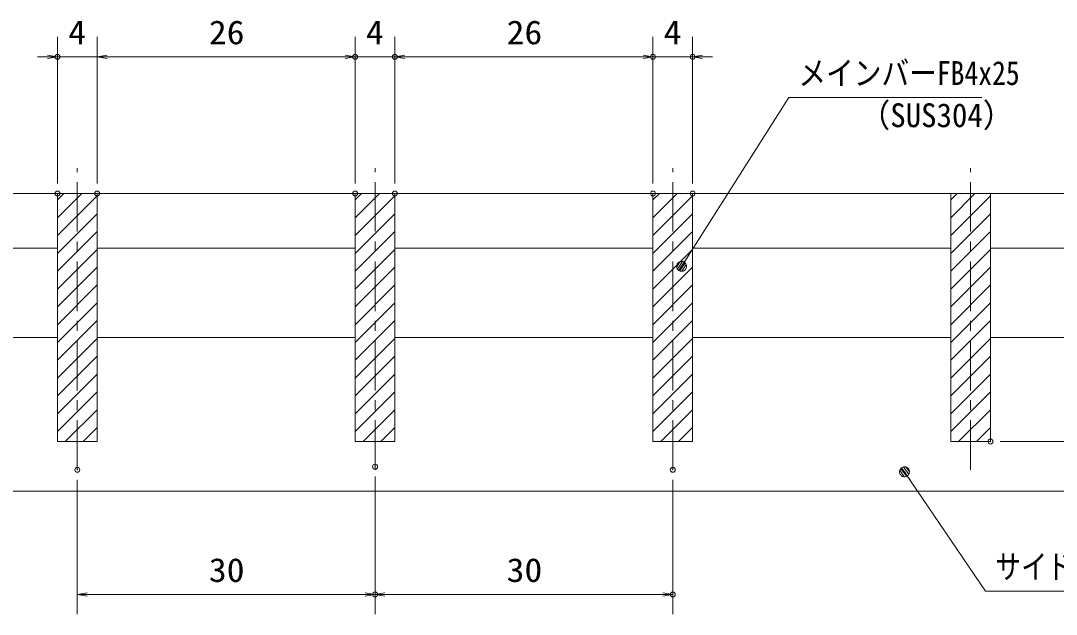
# Model space of a CAD drawing. Units: millimetres, scale not verified, with parts at other scales. Extents: x -1050 to 1050, y -742 to 742.
# Drawn here: x -180 to 342, y -476 to -177 of the extents above; entities that cross this region are included whole.
import ezdxf
from ezdxf.enums import TextEntityAlignment as Align

# ---------------------------------------------------------------- set-up
doc = ezdxf.new("R2010")
doc.units = ezdxf.units.MM
doc.header["$LTSCALE"] = 5
doc.header["$PDMODE"] = 32
doc.header["$PDSIZE"] = 2.5
doc.linetypes.add('CHAIN1', pattern=[8, 5, -1, 1, -1])
for name, color, linetype, lineweight in [('0-1_寸法注釈', 2, 'Continuous', 9), ('0-2_蓋', 5, 'Continuous', 9), ('0-3_0', 5, 'Continuous', 9), ('0-4_DEFPOINTS', 134, 'Continuous', 9), ('0-5_中心線', 6, 'CHAIN1', 9), ('0-7_ハッチング', 4, 'Continuous', 9)]:
    doc.layers.add(name, color=color, linetype=linetype, lineweight=lineweight)
doc.styles.add('ＭＳ ゴシック', font='')
doc.styles.get('ＭＳ ゴシック').set_extended_font_data('MS Gothic')

# ---------------------------------------------------------------- blocks, each defined once
blk = doc.blocks.new('_OPEN')
at = {"layer": '0-3_0', "color": 2}
blk.add_line((0, 0), (-5, 0), dxfattribs=at)
blk.add_lwpolyline([(-5, 0.833), (0, 0), (-5, -0.833)], dxfattribs=at)
blk = doc.blocks.new('_Dot')
at = {"layer": '0-3_0'}
for p, q in [((-2.5, 0), (-5, 0)), ((2.445, 0.5), (-2.445, 0.5)), ((1.997, 1.5), (-1.997, 1.5)), ((2.289, -0.995), (-2.289, -0.995)), ((1.499, -1.995), (-1.499, -1.995))]:
    blk.add_line(p, q, dxfattribs=at)
for points in [[(2.5, 0), (2.48, 0.313), (2.421, 0.622), (2.324, 0.92), (2.191, 1.204), (2.023, 1.469), (1.822, 1.711), (1.594, 1.926), (1.34, 2.111), (1.064, 2.262), (0.773, 2.378), (0.468, 2.456), (0.157, 2.495), (-0.157, 2.495), (-0.468, 2.456), (-0.773, 2.378), (-1.064, 2.262), (-1.34, 2.111), (-1.594, 1.926), (-1.822, 1.711), (-2.023, 1.469), (-2.191, 1.204), (-2.324, 0.92), (-2.421, 0.622), (-2.48, 0.313), (-2.5, 0), (0, 0)], [(-2.5, 0), (-2.48, -0.313), (-2.421, -0.622), (-2.324, -0.92), (-2.191, -1.204), (-2.023, -1.469), (-1.822, -1.711), (-1.594, -1.926), (-1.34, -2.111), (-1.064, -2.262), (-0.773, -2.378), (-0.468, -2.456), (-0.157, -2.495), (0.157, -2.495), (0.468, -2.456), (0.773, -2.378), (1.064, -2.262), (1.34, -2.111), (1.594, -1.926), (1.822, -1.711), (2.023, -1.469), (2.191, -1.204), (2.324, -0.92), (2.421, -0.622), (2.48, -0.313), (2.5, 0), (0, 0)]]:
    blk.add_lwpolyline(points, close=True, dxfattribs=at)

msp = doc.modelspace()

# ---------------------------------------------------------------- linework, layer by layer
at = {"layer": '0-1_寸法注釈'}
for p, q in [((-161.5, -258.884), (-161.5, -184.975)), ((-141.5, -258.884), (-141.5, -184.975)), ((-141.5, -258.884), (-141.5, -184.975)), ((-11.5, -258.884), (-11.5, -184.975)), ((-11.5, -258.884), (-11.5, -184.975)), ((8.5, -258.884), (8.5, -184.975)), ((8.5, -258.884), (8.5, -184.975)), ((138.5, -258.884), (138.5, -184.975)), ((138.5, -258.884), (138.5, -184.975)), ((158.5, -258.884), (158.5, -184.975)), ((-166.5, -194.975), (-171.5, -194.975)), ((-141.5, -194.975), (-161.5, -194.975)), ((-136.5, -194.975), (-131.5, -194.975)), ((-136.5, -194.975), (-16.5, -194.975)), ((-16.5, -194.975), (-21.5, -194.975)), ((-11.5, -194.975), (8.5, -194.975)), ((13.5, -194.975), (133.5, -194.975)), ((13.5, -194.975), (18.5, -194.975)), ((133.5, -194.975), (128.5, -194.975)), ((138.5, -194.975), (158.5, -194.975)), ((163.5, -194.975), (168.5, -194.975)), ((313.5, -388.884), (458.665, -388.884)), ((-1.5, -406.585), (-1.5, -475.95)), ((-1.5, -406.585), (-1.5, -475.95)), ((-151.5, -408.111), (-151.5, -475.95)), ((148.5, -408.111), (148.5, -475.95)), ((-146.5, -465.95), (-6.5, -465.95)), ((3.5, -465.95), (143.5, -465.95))]:
    msp.add_line(p, q, dxfattribs=at)
for points in [[(304.186, -215.492), (206.996, -215.492), (153.485, -299.742)], [(445.401, -464.259), (306.092, -464.259), (265.782, -404.939)]]:
    msp.add_lwpolyline(points, dxfattribs=at)
at = {"layer": '0-2_蓋'}
for p, q in [((-401.5, -263.884), (398.5, -263.884)), ((-161.5, -263.884), (-141.5, -263.884)), ((-161.5, -263.884), (-161.5, -388.884)), ((-141.5, -388.884), (-141.5, -263.884)), ((-11.5, -263.884), (8.5, -263.884)), ((-11.5, -263.884), (-11.5, -388.884)), ((8.5, -388.884), (8.5, -263.884)), ((138.5, -263.884), (158.5, -263.884)), ((138.5, -263.884), (138.5, -388.884)), ((158.5, -388.884), (158.5, -263.884)), ((288.5, -263.884), (308.5, -263.884)), ((288.5, -263.884), (288.5, -388.884)), ((308.5, -388.884), (308.5, -263.884)), ((-291.5, -291.384), (-161.5, -291.384)), ((-141.5, -291.384), (-11.5, -291.384)), ((8.5, -291.384), (138.5, -291.384)), ((158.5, -291.384), (288.5, -291.384)), ((308.5, -291.384), (398.5, -291.384)), ((-291.5, -336.384), (-161.5, -336.384)), ((-141.5, -336.384), (-11.5, -336.384)), ((8.5, -336.384), (138.5, -336.384)), ((158.5, -336.384), (288.5, -336.384)), ((308.5, -336.384), (394.289, -336.384)), ((-161.5, -388.884), (-141.5, -388.884)), ((-11.5, -388.884), (8.5, -388.884)), ((138.5, -388.884), (158.5, -388.884)), ((288.5, -388.884), (308.5, -388.884)), ((-401.5, -413.884), (398.5, -413.884))]:
    msp.add_line(p, q, dxfattribs=at)
at = {"layer": '0-4_DEFPOINTS'}
for p in [(-161.5, -194.975), (-11.5, -194.975), (8.5, -194.975), (138.5, -194.975), (158.5, -194.975), (-161.5, -263.884), (-141.5, -263.884), (-11.5, -263.884), (8.5, -263.884), (138.5, -263.884), (158.5, -263.884), (308.5, -388.884), (-1.5, -401.585), (-151.5, -403.111), (148.5, -403.111), (-1.5, -465.95), (148.5, -465.95)]:
    msp.add_point(p, dxfattribs=at)
at = {"layer": '0-5_中心線'}
for p, q in [((-151.5, -403.111), (-151.5, -251.182)), ((-1.5, -403.111), (-1.5, -251.182)), ((148.5, -403.111), (148.5, -251.182)), ((298.5, -403.111), (298.5, -251.182))]:
    msp.add_line(p, q, dxfattribs=at)
at = {"layer": '0-7_ハッチング'}
for p, q in [((-161.5, -267.124), (-158.259, -263.884)), ((-161.5, -276.105), (-149.279, -263.884)), ((-161.5, -285.085), (-141.5, -265.085)), ((-11.5, -267.124), (-8.259, -263.884)), ((-11.5, -276.105), (0.721, -263.884)), ((-11.5, -285.085), (8.5, -265.085)), ((138.5, -267.124), (141.741, -263.884)), ((138.5, -276.105), (150.721, -263.884)), ((138.5, -285.085), (158.5, -265.085)), ((288.5, -267.124), (291.741, -263.884)), ((288.5, -276.105), (300.721, -263.884)), ((288.5, -285.085), (308.5, -265.085)), ((-161.5, -294.065), (-141.5, -274.065)), ((-11.5, -294.065), (8.5, -274.065)), ((138.5, -294.065), (158.5, -274.065)), ((288.5, -294.065), (308.5, -274.065)), ((-161.5, -303.045), (-141.5, -283.045)), ((-11.5, -303.045), (8.5, -283.045)), ((138.5, -303.045), (158.5, -283.045)), ((288.5, -303.045), (308.5, -283.045)), ((-161.5, -312.026), (-141.5, -292.026)), ((-11.5, -312.026), (8.5, -292.026)), ((138.5, -312.026), (158.5, -292.026)), ((288.5, -312.026), (308.5, -292.026)), ((-161.5, -321.006), (-141.5, -301.006)), ((-11.5, -321.006), (8.5, -301.006)), ((138.5, -321.006), (158.5, -301.006)), ((288.5, -321.006), (308.5, -301.006)), ((-161.5, -329.986), (-141.5, -309.986)), ((-11.5, -329.986), (8.5, -309.986)), ((138.5, -329.986), (158.5, -309.986)), ((288.5, -329.986), (308.5, -309.986)), ((-161.5, -338.966), (-141.5, -318.966)), ((-11.5, -338.966), (8.5, -318.966)), ((138.5, -338.966), (158.5, -318.966)), ((288.5, -338.966), (308.5, -318.966)), ((-161.5, -347.947), (-141.5, -327.947)), ((-11.5, -347.947), (8.5, -327.947)), ((138.5, -347.947), (158.5, -327.947)), ((288.5, -347.947), (308.5, -327.947)), ((-161.5, -356.927), (-141.5, -336.927)), ((-11.5, -356.927), (8.5, -336.927)), ((138.5, -356.927), (158.5, -336.927)), ((288.5, -356.927), (308.5, -336.927)), ((-161.5, -365.907), (-141.5, -345.907)), ((-11.5, -365.907), (8.5, -345.907)), ((138.5, -365.907), (158.5, -345.907)), ((288.5, -365.907), (308.5, -345.907)), ((-161.5, -374.887), (-141.5, -354.887)), ((-11.5, -374.887), (8.5, -354.887)), ((138.5, -374.887), (158.5, -354.887)), ((288.5, -374.887), (308.5, -354.887)), ((-161.5, -383.868), (-141.5, -363.868)), ((-11.5, -383.868), (8.5, -363.868)), ((138.5, -383.868), (158.5, -363.868)), ((288.5, -383.868), (308.5, -363.868)), ((-157.536, -388.884), (-141.5, -372.848)), ((-7.536, -388.884), (8.5, -372.848)), ((142.464, -388.884), (158.5, -372.848)), ((292.464, -388.884), (308.5, -372.848)), ((-148.555, -388.884), (-141.5, -381.828)), ((1.445, -388.884), (8.5, -381.828)), ((151.445, -388.884), (158.5, -381.828)), ((301.445, -388.884), (308.5, -381.828))]:
    msp.add_line(p, q, dxfattribs=at)
for points in [[(-141.5, -263.884), (-161.5, -263.884), (-161.5, -388.884), (-141.5, -388.884)], [(8.5, -263.884), (-11.5, -263.884), (-11.5, -388.884), (8.5, -388.884)], [(158.5, -263.884), (138.5, -263.884), (138.5, -388.884), (158.5, -388.884)], [(308.5, -263.884), (288.5, -263.884), (288.5, -388.884), (308.5, -388.884)]]:
    msp.add_lwpolyline(points, close=True, dxfattribs=at)

# ---------------------------------------------------------------- block references
at = {"layer": '0-1_寸法注釈'}
for p in [(-161.5, -194.975), (-11.5, -194.975), (-11.5, -194.975), (138.5, -194.975), (138.5, -194.975), (-1.5, -465.95), (148.5, -465.95)]:
    msp.add_blockref('_OPEN', p, dxfattribs=at)
for name, p, rotation in [('_OPEN', (-141.5, -194.975), 180), ('_OPEN', (-141.5, -194.975), 180), ('_OPEN', (8.5, -194.975), 180), ('_OPEN', (8.5, -194.975), 180), ('_OPEN', (158.5, -194.975), 180), ('_Dot', (152.941, -300.581), 237.09638), ('_Dot', (265.21, -404.118), 124.85308), ('_OPEN', (-151.5, -465.95), 180), ('_OPEN', (-1.5, -465.95), 180)]:
    msp.add_blockref(name, p, dxfattribs=dict(at, rotation=rotation))

# ---------------------------------------------------------------- texts
at = {"layer": '0-1_寸法注釈', "color": 7, "style": 'ＭＳ ゴシック'}
for s, height, width, p in [('4', 12.02, 1.1, (-156.085, -192.288)), ('26', 12.02, 1.1, (-85.233, -192.288)), ('4', 12.02, 1.1, (-6.085, -192.288)), ('26', 12.02, 1.1, (64.767, -192.288)), ('4', 12.02, 1.1, (143.915, -192.288)), ('メインバーFB4x25', 12.03, 0.85, (211.773, -212.805)), ('（SUS304）', 12.02, 0.95, (242.482, -234.049)), ('30', 12.02, 1.1, (-85.233, -463.263)), ('30', 12.02, 1.1, (64.767, -463.263)), ('サイドアングル L3x30x30', 12.03, 0.8, (310.869, -461.572))]:
    msp.add_text(s, height=height, dxfattribs=dict(at, width=width)).set_placement(p, align=Align.BOTTOM_LEFT)

doc.saveas('drawing.dxf')
